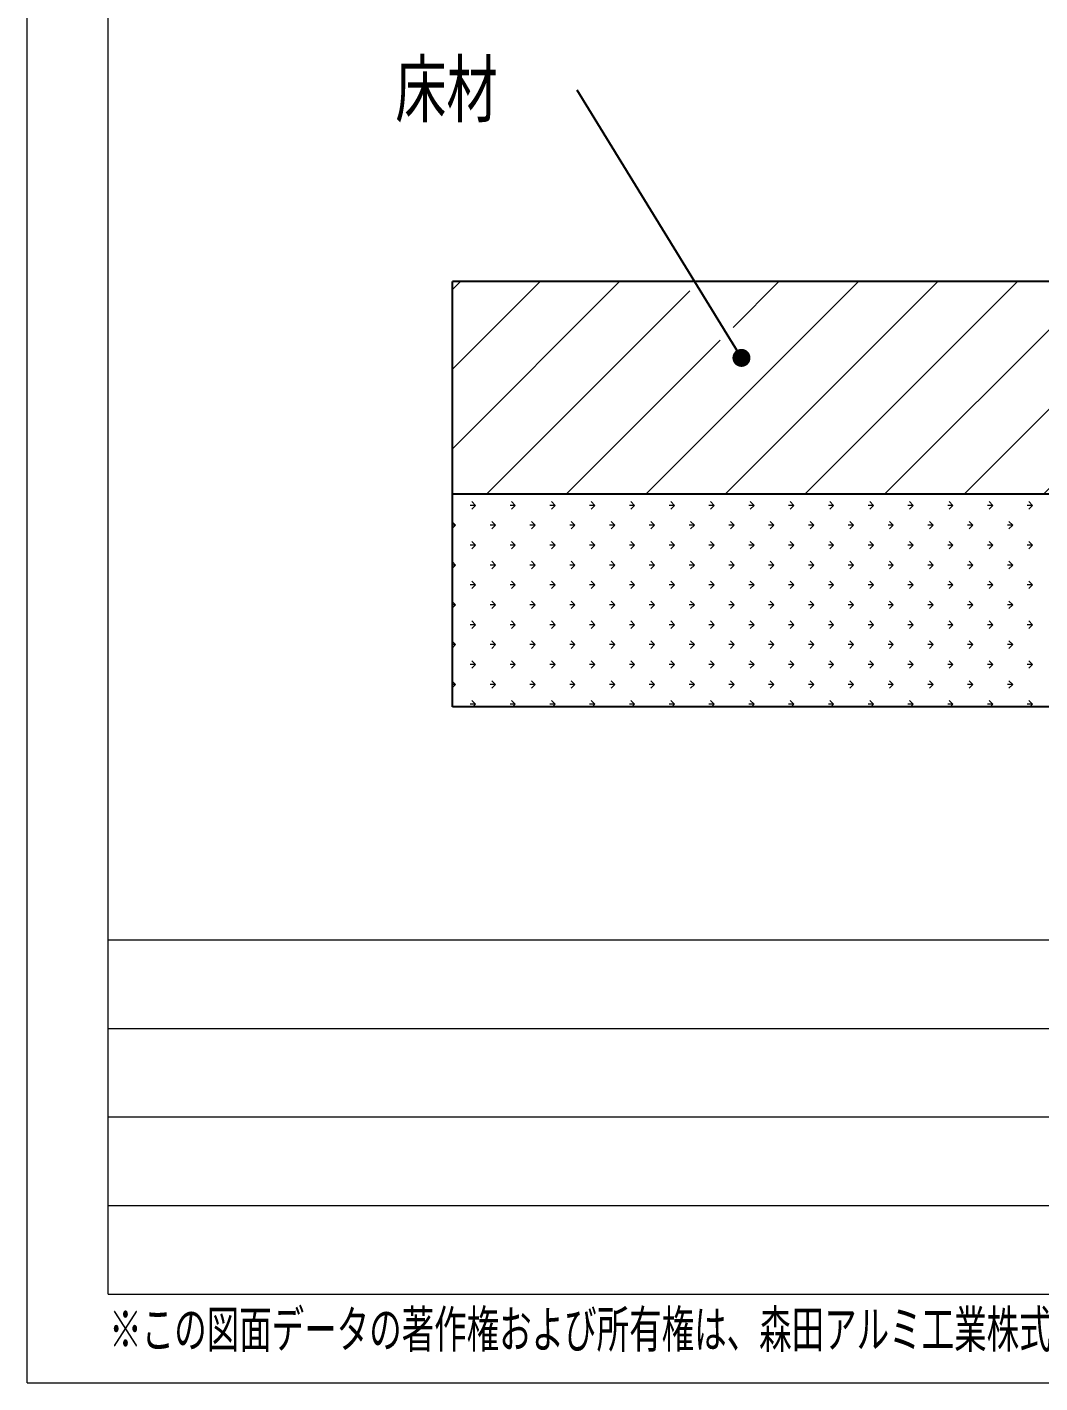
# Model space of a CAD drawing. Header units: millimetres. Extents: x 10 to 410, y 8 to 289.
# Drawn here: x 10.1 to 67.2, y 8 to 84.5 of the extents above; entities that cross this region are included whole.
import ezdxf

# ---------------------------------------------------------------- set-up
doc = ezdxf.new("R2010")
doc.units = ezdxf.units.MM
doc.layers.add('SLD-0', color=179, linetype='Continuous')
doc.layers.add('レイヤー_1', color=179, linetype='Continuous')
doc.styles.add('SLDTEXTSTYLE0', font='TXT', dxfattribs={"width": 0.75, "bigfont": 'bigfont'})
doc.styles.add('SLDTEXTSTYLE1', font='TXT', dxfattribs={"width": 0.7, "bigfont": 'bigfont'})
doc.styles.get("Standard").update_dxf_attribs({"font": 'txt', "bigfont": 'bigfont'})
doc.dimstyles.new('SLDDIMSTYLE7', dxfattribs={"dimtxt": 0.18, "dimasz": 1.016, "dimexe": 0, "dimexo": 0.0625, "dimgap": 0, "dimtad": 0, "dimtih": 1, "dimtoh": 1, "dimdec": 0, "dimrnd": 1e-09, "dimzin": 0, "dimdsep": 46, "dimtxsty": 'Standard', "dimblk1": 'DOT', "dimblk2": 'DOT', "dimsah": 1, "dimcen": 0.09, "dimadec": 0, "dimazin": 0, "dimtfac": 1.016, "dimtdec": 0, "dimtofl": 0, "dimtmove": 0, "dimatfit": 3, "dimldrblk": 'DOT', "dimfxl": 1, "dimfrac": 2, "dimtolj": 1, "dimtzin": 0, "dimarcsym": 0})

# ---------------------------------------------------------------- blocks, each defined once
blk = doc.blocks.new('SW_HATCH_3')
at = {"color": 0, "linetype": 'Continuous', "lineweight": 18}
for p, q in [((0, 0), (-0.447, -0.447)), ((4.49, 0), (-0.447, -4.937)), ((8.98, 0), (-0.447, -9.427)), ((22.451, 0), (10.451, -12)), ((26.941, 0), (14.941, -12)), ((17.961, 0), (15.379, -2.581)), ((31.431, 0), (19.431, -12)), ((35.921, 0), (23.921, -12)), ((40.411, 0), (28.411, -12)), ((44.901, 0), (32.901, -12)), ((49.391, 0), (37.391, -12)), ((53.882, 0), (41.882, -12)), ((58.372, 0), (46.372, -12)), ((62.862, 0), (50.862, -12)), ((67.352, 0), (55.352, -12)), ((71.842, 0), (59.842, -12)), ((76.332, 0), (64.332, -12)), ((80.822, 0), (68.822, -12)), ((85.312, 0), (73.312, -12)), ((89.803, 0), (77.803, -12)), ((94.293, 0), (82.293, -12)), ((98.783, 0), (86.783, -12)), ((12.94, -0.53), (1.47, -12)), ((14.652, -3.308), (5.961, -12)), ((99.553, -3.72), (91.273, -12)), ((99.553, -8.21), (95.763, -12))]:
    blk.add_line(p, q, dxfattribs=at)
blk = doc.blocks.new('SW_HATCH_4')
at = {"color": 0, "linetype": 'Continuous', "lineweight": 18}
for p, q in [((0, 11.225), (-0.298, 11.225)), ((0, 11.225), (-0.21, 11.436)), ((0, 11.225), (-0.21, 11.015)), ((2.245, 11.225), (1.947, 11.225)), ((2.245, 11.225), (2.035, 11.436)), ((2.245, 11.225), (2.035, 11.015)), ((4.49, 11.225), (4.192, 11.225)), ((4.49, 11.225), (4.28, 11.436)), ((4.49, 11.225), (4.28, 11.015)), ((6.735, 11.225), (6.438, 11.225)), ((6.735, 11.225), (6.525, 11.436)), ((6.735, 11.225), (6.525, 11.015)), ((8.98, 11.225), (8.683, 11.225)), ((8.98, 11.225), (8.77, 11.436)), ((8.98, 11.225), (8.77, 11.015)), ((11.225, 11.225), (10.928, 11.225)), ((11.225, 11.225), (11.015, 11.436)), ((11.225, 11.225), (11.015, 11.015)), ((13.47, 11.225), (13.173, 11.225)), ((13.47, 11.225), (13.26, 11.436)), ((13.47, 11.225), (13.26, 11.015)), ((15.715, 11.225), (15.418, 11.225)), ((15.715, 11.225), (15.505, 11.436)), ((15.715, 11.225), (15.505, 11.015)), ((17.961, 11.225), (17.663, 11.225)), ((17.961, 11.225), (17.75, 11.436)), ((17.961, 11.225), (17.75, 11.015)), ((20.206, 11.225), (19.908, 11.225)), ((20.206, 11.225), (19.995, 11.436)), ((20.206, 11.225), (19.995, 11.015)), ((22.451, 11.225), (22.153, 11.225)), ((22.451, 11.225), (22.24, 11.436)), ((22.451, 11.225), (22.24, 11.015)), ((24.696, 11.225), (24.398, 11.225)), ((24.696, 11.225), (24.485, 11.436)), ((24.696, 11.225), (24.485, 11.015)), ((26.941, 11.225), (26.643, 11.225)), ((26.941, 11.225), (26.73, 11.436)), ((26.941, 11.225), (26.73, 11.015)), ((29.186, 11.225), (28.888, 11.225)), ((29.186, 11.225), (28.975, 11.436)), ((29.186, 11.225), (28.975, 11.015)), ((31.431, 11.225), (31.133, 11.225)), ((31.431, 11.225), (31.22, 11.436)), ((31.431, 11.225), (31.22, 11.015)), ((-1.123, 10.103), (-1.295, 10.275)), ((-1.123, 10.103), (-1.295, 10.103)), ((-1.123, 10.103), (-1.295, 9.931)), ((1.123, 10.103), (0.825, 10.103)), ((1.123, 10.103), (0.912, 10.313)), ((1.123, 10.103), (0.912, 9.892)), ((3.368, 10.103), (3.07, 10.103)), ((3.368, 10.103), (3.157, 10.313)), ((3.368, 10.103), (3.157, 9.892)), ((5.613, 10.103), (5.315, 10.103)), ((5.613, 10.103), (5.402, 10.313)), ((5.613, 10.103), (5.402, 9.892)), ((7.858, 10.103), (7.56, 10.103)), ((7.858, 10.103), (7.647, 10.313)), ((7.858, 10.103), (7.647, 9.892)), ((10.103, 10.103), (9.805, 10.103)), ((10.103, 10.103), (9.892, 10.313)), ((10.103, 10.103), (9.892, 9.892)), ((12.348, 10.103), (12.05, 10.103)), ((12.348, 10.103), (12.137, 10.313)), ((12.348, 10.103), (12.137, 9.892)), ((14.593, 10.103), (14.295, 10.103)), ((14.593, 10.103), (14.382, 10.313)), ((14.593, 10.103), (14.382, 9.892)), ((16.838, 10.103), (16.54, 10.103)), ((16.838, 10.103), (16.628, 10.313)), ((16.838, 10.103), (16.628, 9.892)), ((19.083, 10.103), (18.785, 10.103)), ((19.083, 10.103), (18.873, 10.313)), ((19.083, 10.103), (18.873, 9.892)), ((21.328, 10.103), (21.03, 10.103)), ((21.328, 10.103), (21.118, 10.313)), ((21.328, 10.103), (21.118, 9.892)), ((23.573, 10.103), (23.276, 10.103)), ((23.573, 10.103), (23.363, 10.313)), ((23.573, 10.103), (23.363, 9.892)), ((25.818, 10.103), (25.521, 10.103)), ((25.818, 10.103), (25.608, 10.313)), ((25.818, 10.103), (25.608, 9.892)), ((28.063, 10.103), (27.766, 10.103)), ((28.063, 10.103), (27.853, 10.313)), ((28.063, 10.103), (27.853, 9.892)), ((30.308, 10.103), (30.011, 10.103)), ((30.308, 10.103), (30.098, 10.313)), ((30.308, 10.103), (30.098, 9.892)), ((0, 8.98), (-0.21, 9.191)), ((2.245, 8.98), (2.035, 9.191)), ((4.49, 8.98), (4.28, 9.191)), ((6.735, 8.98), (6.525, 9.191)), ((8.98, 8.98), (8.77, 9.191)), ((11.225, 8.98), (11.015, 9.191)), ((13.47, 8.98), (13.26, 9.191)), ((15.715, 8.98), (15.505, 9.191)), ((17.961, 8.98), (17.75, 9.191)), ((20.206, 8.98), (19.995, 9.191)), ((22.451, 8.98), (22.24, 9.191)), ((24.696, 8.98), (24.485, 9.191)), ((26.941, 8.98), (26.73, 9.191)), ((29.186, 8.98), (28.975, 9.191)), ((31.431, 8.98), (31.22, 9.191)), ((0, 8.98), (-0.298, 8.98)), ((0, 8.98), (-0.21, 8.77)), ((2.245, 8.98), (1.947, 8.98)), ((2.245, 8.98), (2.035, 8.77)), ((4.49, 8.98), (4.192, 8.98)), ((4.49, 8.98), (4.28, 8.77)), ((6.735, 8.98), (6.438, 8.98)), ((6.735, 8.98), (6.525, 8.77)), ((8.98, 8.98), (8.683, 8.98)), ((8.98, 8.98), (8.77, 8.77)), ((11.225, 8.98), (10.928, 8.98)), ((11.225, 8.98), (11.015, 8.77)), ((13.47, 8.98), (13.173, 8.98)), ((13.47, 8.98), (13.26, 8.77)), ((15.715, 8.98), (15.418, 8.98)), ((15.715, 8.98), (15.505, 8.77)), ((17.961, 8.98), (17.663, 8.98)), ((17.961, 8.98), (17.75, 8.77)), ((20.206, 8.98), (19.908, 8.98)), ((20.206, 8.98), (19.995, 8.77)), ((22.451, 8.98), (22.153, 8.98)), ((22.451, 8.98), (22.24, 8.77)), ((24.696, 8.98), (24.398, 8.98)), ((24.696, 8.98), (24.485, 8.77)), ((26.941, 8.98), (26.643, 8.98)), ((26.941, 8.98), (26.73, 8.77)), ((29.186, 8.98), (28.888, 8.98)), ((29.186, 8.98), (28.975, 8.77)), ((31.431, 8.98), (31.133, 8.98)), ((31.431, 8.98), (31.22, 8.77)), ((-1.123, 7.858), (-1.295, 8.03)), ((-1.123, 7.858), (-1.295, 7.858)), ((-1.123, 7.858), (-1.295, 7.686)), ((1.123, 7.858), (0.825, 7.858)), ((1.123, 7.858), (0.912, 8.068)), ((1.123, 7.858), (0.912, 7.647)), ((3.368, 7.858), (3.07, 7.858)), ((3.368, 7.858), (3.157, 8.068)), ((3.368, 7.858), (3.157, 7.647)), ((5.613, 7.858), (5.315, 7.858)), ((5.613, 7.858), (5.402, 8.068)), ((5.613, 7.858), (5.402, 7.647)), ((7.858, 7.858), (7.56, 7.858)), ((7.858, 7.858), (7.647, 8.068)), ((7.858, 7.858), (7.647, 7.647)), ((10.103, 7.858), (9.805, 7.858)), ((10.103, 7.858), (9.892, 8.068)), ((10.103, 7.858), (9.892, 7.647)), ((12.348, 7.858), (12.05, 7.858)), ((12.348, 7.858), (12.137, 8.068)), ((12.348, 7.858), (12.137, 7.647)), ((14.593, 7.858), (14.295, 7.858)), ((14.593, 7.858), (14.382, 8.068)), ((14.593, 7.858), (14.382, 7.647)), ((16.838, 7.858), (16.54, 7.858)), ((16.838, 7.858), (16.628, 8.068)), ((16.838, 7.858), (16.628, 7.647)), ((19.083, 7.858), (18.785, 7.858)), ((19.083, 7.858), (18.873, 8.068)), ((19.083, 7.858), (18.873, 7.647)), ((21.328, 7.858), (21.03, 7.858)), ((21.328, 7.858), (21.118, 8.068)), ((21.328, 7.858), (21.118, 7.647)), ((23.573, 7.858), (23.276, 7.858)), ((23.573, 7.858), (23.363, 8.068)), ((23.573, 7.858), (23.363, 7.647)), ((25.818, 7.858), (25.521, 7.858)), ((25.818, 7.858), (25.608, 8.068)), ((25.818, 7.858), (25.608, 7.647)), ((28.063, 7.858), (27.766, 7.858)), ((28.063, 7.858), (27.853, 8.068)), ((28.063, 7.858), (27.853, 7.647)), ((30.308, 7.858), (30.011, 7.858)), ((30.308, 7.858), (30.098, 8.068)), ((30.308, 7.858), (30.098, 7.647)), ((0, 6.735), (-0.21, 6.946)), ((2.245, 6.735), (2.035, 6.946)), ((4.49, 6.735), (4.28, 6.946)), ((6.735, 6.735), (6.525, 6.946)), ((8.98, 6.735), (8.77, 6.946)), ((11.225, 6.735), (11.015, 6.946)), ((13.47, 6.735), (13.26, 6.946)), ((15.715, 6.735), (15.505, 6.946)), ((17.961, 6.735), (17.75, 6.946)), ((20.206, 6.735), (19.995, 6.946)), ((22.451, 6.735), (22.24, 6.946)), ((24.696, 6.735), (24.485, 6.946)), ((26.941, 6.735), (26.73, 6.946)), ((29.186, 6.735), (28.975, 6.946)), ((31.431, 6.735), (31.22, 6.946)), ((0, 6.735), (-0.298, 6.735)), ((0, 6.735), (-0.21, 6.525)), ((2.245, 6.735), (1.947, 6.735)), ((2.245, 6.735), (2.035, 6.525)), ((4.49, 6.735), (4.192, 6.735)), ((4.49, 6.735), (4.28, 6.525)), ((6.735, 6.735), (6.438, 6.735)), ((6.735, 6.735), (6.525, 6.525)), ((8.98, 6.735), (8.683, 6.735)), ((8.98, 6.735), (8.77, 6.525)), ((11.225, 6.735), (10.928, 6.735)), ((11.225, 6.735), (11.015, 6.525)), ((13.47, 6.735), (13.173, 6.735)), ((13.47, 6.735), (13.26, 6.525)), ((15.715, 6.735), (15.418, 6.735)), ((15.715, 6.735), (15.505, 6.525)), ((17.961, 6.735), (17.663, 6.735)), ((17.961, 6.735), (17.75, 6.525)), ((20.206, 6.735), (19.908, 6.735)), ((20.206, 6.735), (19.995, 6.525)), ((22.451, 6.735), (22.153, 6.735)), ((22.451, 6.735), (22.24, 6.525)), ((24.696, 6.735), (24.398, 6.735)), ((24.696, 6.735), (24.485, 6.525)), ((26.941, 6.735), (26.643, 6.735)), ((26.941, 6.735), (26.73, 6.525)), ((29.186, 6.735), (28.888, 6.735)), ((29.186, 6.735), (28.975, 6.525)), ((31.431, 6.735), (31.133, 6.735)), ((31.431, 6.735), (31.22, 6.525)), ((-1.123, 5.613), (-1.295, 5.785)), ((-1.123, 5.613), (-1.295, 5.613)), ((-1.123, 5.613), (-1.295, 5.441)), ((1.123, 5.613), (0.825, 5.613)), ((1.123, 5.613), (0.912, 5.823)), ((1.123, 5.613), (0.912, 5.402)), ((3.368, 5.613), (3.07, 5.613)), ((3.368, 5.613), (3.157, 5.823)), ((3.368, 5.613), (3.157, 5.402)), ((5.613, 5.613), (5.315, 5.613)), ((5.613, 5.613), (5.402, 5.823)), ((5.613, 5.613), (5.402, 5.402)), ((7.858, 5.613), (7.56, 5.613)), ((7.858, 5.613), (7.647, 5.823)), ((7.858, 5.613), (7.647, 5.402)), ((10.103, 5.613), (9.805, 5.613)), ((10.103, 5.613), (9.892, 5.823)), ((10.103, 5.613), (9.892, 5.402)), ((12.348, 5.613), (12.05, 5.613)), ((12.348, 5.613), (12.137, 5.823)), ((12.348, 5.613), (12.137, 5.402)), ((14.593, 5.613), (14.295, 5.613)), ((14.593, 5.613), (14.382, 5.823)), ((14.593, 5.613), (14.382, 5.402)), ((16.838, 5.613), (16.54, 5.613)), ((16.838, 5.613), (16.628, 5.823)), ((16.838, 5.613), (16.628, 5.402)), ((19.083, 5.613), (18.785, 5.613)), ((19.083, 5.613), (18.873, 5.823)), ((19.083, 5.613), (18.873, 5.402)), ((21.328, 5.613), (21.03, 5.613)), ((21.328, 5.613), (21.118, 5.823)), ((21.328, 5.613), (21.118, 5.402)), ((23.573, 5.613), (23.276, 5.613)), ((23.573, 5.613), (23.363, 5.823)), ((23.573, 5.613), (23.363, 5.402)), ((25.818, 5.613), (25.521, 5.613)), ((25.818, 5.613), (25.608, 5.823)), ((25.818, 5.613), (25.608, 5.402)), ((28.063, 5.613), (27.766, 5.613)), ((28.063, 5.613), (27.853, 5.823)), ((28.063, 5.613), (27.853, 5.402)), ((30.308, 5.613), (30.011, 5.613)), ((30.308, 5.613), (30.098, 5.823)), ((30.308, 5.613), (30.098, 5.402)), ((0, 4.49), (-0.21, 4.701)), ((2.245, 4.49), (2.035, 4.701)), ((4.49, 4.49), (4.28, 4.701)), ((6.735, 4.49), (6.525, 4.701)), ((8.98, 4.49), (8.77, 4.701)), ((11.225, 4.49), (11.015, 4.701)), ((13.47, 4.49), (13.26, 4.701)), ((15.715, 4.49), (15.505, 4.701)), ((17.961, 4.49), (17.75, 4.701)), ((20.206, 4.49), (19.995, 4.701)), ((22.451, 4.49), (22.24, 4.701)), ((24.696, 4.49), (24.485, 4.701)), ((26.941, 4.49), (26.73, 4.701)), ((29.186, 4.49), (28.975, 4.701)), ((31.431, 4.49), (31.22, 4.701)), ((0, 4.49), (-0.298, 4.49)), ((0, 4.49), (-0.21, 4.28)), ((2.245, 4.49), (1.947, 4.49)), ((2.245, 4.49), (2.035, 4.28)), ((4.49, 4.49), (4.192, 4.49)), ((4.49, 4.49), (4.28, 4.28)), ((6.735, 4.49), (6.438, 4.49)), ((6.735, 4.49), (6.525, 4.28)), ((8.98, 4.49), (8.683, 4.49)), ((8.98, 4.49), (8.77, 4.28)), ((11.225, 4.49), (10.928, 4.49)), ((11.225, 4.49), (11.015, 4.28)), ((13.47, 4.49), (13.173, 4.49)), ((13.47, 4.49), (13.26, 4.28)), ((15.715, 4.49), (15.418, 4.49)), ((15.715, 4.49), (15.505, 4.28)), ((17.961, 4.49), (17.663, 4.49)), ((17.961, 4.49), (17.75, 4.28)), ((20.206, 4.49), (19.908, 4.49)), ((20.206, 4.49), (19.995, 4.28)), ((22.451, 4.49), (22.153, 4.49)), ((22.451, 4.49), (22.24, 4.28)), ((24.696, 4.49), (24.398, 4.49)), ((24.696, 4.49), (24.485, 4.28)), ((26.941, 4.49), (26.643, 4.49)), ((26.941, 4.49), (26.73, 4.28)), ((29.186, 4.49), (28.888, 4.49)), ((29.186, 4.49), (28.975, 4.28)), ((31.431, 4.49), (31.133, 4.49)), ((31.431, 4.49), (31.22, 4.28)), ((-1.123, 3.368), (-1.295, 3.54)), ((-1.123, 3.368), (-1.295, 3.368)), ((-1.123, 3.368), (-1.295, 3.195)), ((1.123, 3.368), (0.825, 3.368)), ((1.123, 3.368), (0.912, 3.578)), ((1.123, 3.368), (0.912, 3.157)), ((3.368, 3.368), (3.07, 3.368)), ((3.368, 3.368), (3.157, 3.578)), ((3.368, 3.368), (3.157, 3.157)), ((5.613, 3.368), (5.315, 3.368)), ((5.613, 3.368), (5.402, 3.578)), ((5.613, 3.368), (5.402, 3.157)), ((7.858, 3.368), (7.56, 3.368)), ((7.858, 3.368), (7.647, 3.578)), ((7.858, 3.368), (7.647, 3.157)), ((10.103, 3.368), (9.805, 3.368)), ((10.103, 3.368), (9.892, 3.578)), ((10.103, 3.368), (9.892, 3.157)), ((12.348, 3.368), (12.05, 3.368)), ((12.348, 3.368), (12.137, 3.578)), ((12.348, 3.368), (12.137, 3.157)), ((14.593, 3.368), (14.295, 3.368)), ((14.593, 3.368), (14.382, 3.578)), ((14.593, 3.368), (14.382, 3.157)), ((16.838, 3.368), (16.54, 3.368)), ((16.838, 3.368), (16.628, 3.578)), ((16.838, 3.368), (16.628, 3.157)), ((19.083, 3.368), (18.785, 3.368)), ((19.083, 3.368), (18.873, 3.578)), ((19.083, 3.368), (18.873, 3.157)), ((21.328, 3.368), (21.03, 3.368)), ((21.328, 3.368), (21.118, 3.578)), ((21.328, 3.368), (21.118, 3.157)), ((23.573, 3.368), (23.276, 3.368)), ((23.573, 3.368), (23.363, 3.578)), ((23.573, 3.368), (23.363, 3.157)), ((25.818, 3.368), (25.521, 3.368)), ((25.818, 3.368), (25.608, 3.578)), ((25.818, 3.368), (25.608, 3.157)), ((28.063, 3.368), (27.766, 3.368)), ((28.063, 3.368), (27.853, 3.578)), ((28.063, 3.368), (27.853, 3.157)), ((30.308, 3.368), (30.011, 3.368)), ((30.308, 3.368), (30.098, 3.578)), ((30.308, 3.368), (30.098, 3.157)), ((0, 2.245), (-0.21, 2.456)), ((2.245, 2.245), (2.035, 2.456)), ((4.49, 2.245), (4.28, 2.456)), ((6.735, 2.245), (6.525, 2.456)), ((8.98, 2.245), (8.77, 2.456)), ((11.225, 2.245), (11.015, 2.456)), ((13.47, 2.245), (13.26, 2.456)), ((15.715, 2.245), (15.505, 2.456)), ((17.961, 2.245), (17.75, 2.456)), ((20.206, 2.245), (19.995, 2.456)), ((22.451, 2.245), (22.24, 2.456)), ((24.696, 2.245), (24.485, 2.456)), ((26.941, 2.245), (26.73, 2.456)), ((29.186, 2.245), (28.975, 2.456)), ((31.431, 2.245), (31.22, 2.456)), ((0, 2.245), (-0.298, 2.245)), ((0, 2.245), (-0.21, 2.035)), ((2.245, 2.245), (1.947, 2.245)), ((2.245, 2.245), (2.035, 2.035)), ((4.49, 2.245), (4.192, 2.245)), ((4.49, 2.245), (4.28, 2.035)), ((6.735, 2.245), (6.438, 2.245)), ((6.735, 2.245), (6.525, 2.035)), ((8.98, 2.245), (8.683, 2.245)), ((8.98, 2.245), (8.77, 2.035)), ((11.225, 2.245), (10.928, 2.245)), ((11.225, 2.245), (11.015, 2.035)), ((13.47, 2.245), (13.173, 2.245)), ((13.47, 2.245), (13.26, 2.035)), ((15.715, 2.245), (15.418, 2.245)), ((15.715, 2.245), (15.505, 2.035)), ((17.961, 2.245), (17.663, 2.245)), ((17.961, 2.245), (17.75, 2.035)), ((20.206, 2.245), (19.908, 2.245)), ((20.206, 2.245), (19.995, 2.035)), ((22.451, 2.245), (22.153, 2.245)), ((22.451, 2.245), (22.24, 2.035)), ((24.696, 2.245), (24.398, 2.245)), ((24.696, 2.245), (24.485, 2.035)), ((26.941, 2.245), (26.643, 2.245)), ((26.941, 2.245), (26.73, 2.035)), ((29.186, 2.245), (28.888, 2.245)), ((29.186, 2.245), (28.975, 2.035)), ((31.431, 2.245), (31.133, 2.245)), ((31.431, 2.245), (31.22, 2.035)), ((-1.123, 1.123), (-1.295, 1.295)), ((-1.123, 1.123), (-1.295, 1.123)), ((-1.123, 1.123), (-1.295, 0.95)), ((1.123, 1.123), (0.825, 1.123)), ((1.123, 1.123), (0.912, 1.333)), ((1.123, 1.123), (0.912, 0.912)), ((3.368, 1.123), (3.07, 1.123)), ((3.368, 1.123), (3.157, 1.333)), ((3.368, 1.123), (3.157, 0.912)), ((5.613, 1.123), (5.315, 1.123)), ((5.613, 1.123), (5.402, 1.333)), ((5.613, 1.123), (5.402, 0.912)), ((7.858, 1.123), (7.56, 1.123)), ((7.858, 1.123), (7.647, 1.333)), ((7.858, 1.123), (7.647, 0.912)), ((10.103, 1.123), (9.805, 1.123)), ((10.103, 1.123), (9.892, 1.333)), ((10.103, 1.123), (9.892, 0.912)), ((12.348, 1.123), (12.05, 1.123)), ((12.348, 1.123), (12.137, 1.333)), ((12.348, 1.123), (12.137, 0.912)), ((14.593, 1.123), (14.295, 1.123)), ((14.593, 1.123), (14.382, 1.333)), ((14.593, 1.123), (14.382, 0.912)), ((16.838, 1.123), (16.54, 1.123)), ((16.838, 1.123), (16.628, 1.333)), ((16.838, 1.123), (16.628, 0.912)), ((19.083, 1.123), (18.785, 1.123)), ((19.083, 1.123), (18.873, 1.333)), ((19.083, 1.123), (18.873, 0.912)), ((21.328, 1.123), (21.03, 1.123)), ((21.328, 1.123), (21.118, 1.333)), ((21.328, 1.123), (21.118, 0.912)), ((23.573, 1.123), (23.276, 1.123)), ((23.573, 1.123), (23.363, 1.333)), ((23.573, 1.123), (23.363, 0.912)), ((25.818, 1.123), (25.521, 1.123)), ((25.818, 1.123), (25.608, 1.333)), ((25.818, 1.123), (25.608, 0.912)), ((28.063, 1.123), (27.766, 1.123)), ((28.063, 1.123), (27.853, 1.333)), ((28.063, 1.123), (27.853, 0.912)), ((30.308, 1.123), (30.011, 1.123)), ((30.308, 1.123), (30.098, 1.333)), ((30.308, 1.123), (30.098, 0.912)), ((0, 0), (-0.298, 0)), ((0, 0), (-0.21, 0.21)), ((2.245, 0), (1.947, 0)), ((2.245, 0), (2.035, 0.21)), ((4.49, 0), (4.192, 0)), ((4.49, 0), (4.28, 0.21)), ((6.735, 0), (6.438, 0)), ((6.735, 0), (6.525, 0.21)), ((8.98, 0), (8.683, 0)), ((8.98, 0), (8.77, 0.21)), ((11.225, 0), (10.928, 0)), ((11.225, 0), (11.015, 0.21)), ((13.47, 0), (13.173, 0)), ((13.47, 0), (13.26, 0.21)), ((15.715, 0), (15.418, 0)), ((15.715, 0), (15.505, 0.21)), ((17.961, 0), (17.663, 0)), ((17.961, 0), (17.75, 0.21)), ((20.206, 0), (19.908, 0)), ((20.206, 0), (19.995, 0.21)), ((22.451, 0), (22.153, 0)), ((22.451, 0), (22.24, 0.21)), ((24.696, 0), (24.398, 0)), ((24.696, 0), (24.485, 0.21)), ((26.941, 0), (26.643, 0)), ((26.941, 0), (26.73, 0.21)), ((29.186, 0), (28.888, 0)), ((29.186, 0), (28.975, 0.21)), ((31.431, 0), (31.133, 0)), ((31.431, 0), (31.22, 0.21)), ((0, 0), (-0.152, -0.152)), ((2.245, 0), (2.093, -0.152)), ((4.49, 0), (4.338, -0.152)), ((6.735, 0), (6.583, -0.152)), ((8.98, 0), (8.828, -0.152)), ((11.225, 0), (11.073, -0.152)), ((13.47, 0), (13.318, -0.152)), ((15.715, 0), (15.563, -0.152)), ((17.961, 0), (17.808, -0.152)), ((20.206, 0), (20.053, -0.152)), ((22.451, 0), (22.298, -0.152)), ((24.696, 0), (24.544, -0.152)), ((26.941, 0), (26.789, -0.152)), ((29.186, 0), (29.034, -0.152)), ((31.431, 0), (31.279, -0.152))]:
    blk.add_line(p, q, dxfattribs=at)
blk = doc.blocks.new('SW_NOTE_0_4')
at = {"layer": 'SLD-0', "color": 0, "insert": (-10.256, 1.68), "char_height": 3.5, "attachment_point": 1, "style": 'SLDTEXTSTYLE0'}
blk.add_mtext('床材', dxfattribs=at)
blk = doc.blocks.new('_Dot')
at = {"color": 0, "linetype": 'ByBlock', "lineweight": -2}
blk.add_line((-0.5, 0), (-1, 0), dxfattribs=at)
at = {"color": 0, "linetype": 'ByBlock', "const_width": 0.5}
blk.add_lwpolyline([(-0.25, 0, 1), (0.25, 0, 1)], format="xyb", close=True, dxfattribs=at)

msp = doc.modelspace()

# ---------------------------------------------------------------- linework, layer by layer
at = {"color": 0, "linetype": 'Continuous', "lineweight": 25}
for p, q in [((34.097, 58.13), (34.097, 70.13)), ((134.097, 70.13), (34.097, 70.13)), ((134.097, 58.13), (34.097, 58.13)), ((34.097, 46.13), (34.097, 58.13)), ((236.497, 58.13), (34.097, 58.13)), ((236.497, 46.13), (34.097, 46.13))]:
    msp.add_line(p, q, dxfattribs=at)
at = {"layer": 'レイヤー_1', "color": 0, "lineweight": 18}
for p, q in [((10.092, 7.998), (10.092, 289)), ((14.668, 12.999), (14.668, 284.5)), ((14.668, 32.999), (405.451, 32.999)), ((14.668, 27.999), (263.09, 27.999)), ((14.668, 22.999), (360.335, 22.999)), ((14.668, 17.999), (51.272, 17.999)), ((51.272, 17.999), (263.09, 17.999)), ((14.668, 12.999), (405.451, 12.999)), ((10.092, 7.998), (410.027, 7.998))]:
    msp.add_line(p, q, dxfattribs=at)

# ---------------------------------------------------------------- block references
at = {"color": 0, "linetype": 'Continuous', "lineweight": 18}
for name, p in [('SW_HATCH_3', (34.543, 70.13)), ('SW_HATCH_4', (35.391, 46.282))]:
    msp.add_blockref(name, p, dxfattribs=at)
at = {"layer": 'SLD-0', "color": 0}
msp.add_blockref('SW_NOTE_0_4', (41.12, 80.936), dxfattribs=at)

# ---------------------------------------------------------------- texts
at = {"layer": 'レイヤー_1', "color": 0, "insert": (14.724, 12.131), "char_height": 2.38125, "attachment_point": 1, "style": 'SLDTEXTSTYLE1'}
msp.add_mtext('※この図面データの著作権および所有権は、森田アルミ工業株式会社が所有しております。\u3000COPYRIGHT © Morita Aluminum Industry, Inc., ALL RIGHTS RESERVED', dxfattribs=at)

# ---------------------------------------------------------------- leaders
at = {"layer": 'SLD-0', "color": 0}
msp.add_leader([(50.397, 65.826), (41.12, 80.936)], dimstyle='SLDDIMSTYLE7', dxfattribs=at)

doc.saveas('drawing.dxf')
